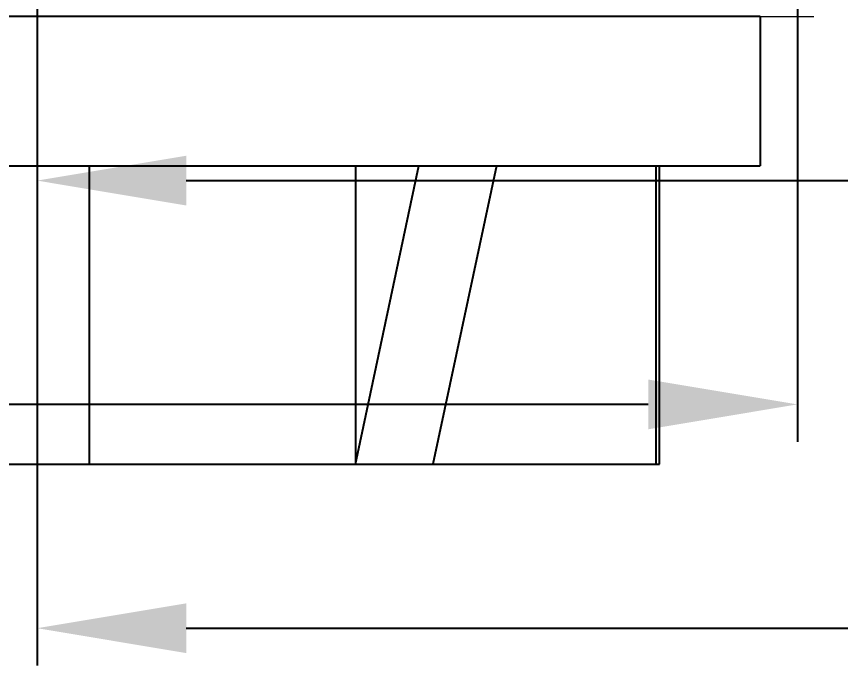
# Model space of a CAD drawing. Extents: x 10469 to 11055, y -15402 to -14985.
# Drawn here: x 10545.17 to 10572.81, y -15308.87 to -15287.12 of the extents above; entities that cross this region are included whole.
import ezdxf

# ---------------------------------------------------------------- set-up
doc = ezdxf.new("R2010")
doc.units = 0
doc.header["$MEASUREMENT"] = 0
doc.linetypes.add('HIDDEN2', pattern=[4.7625, 3.175, -1.5875])
doc.layers.get('0').update_dxf_attribs({"linetype": 'CONTINUOUS'})
doc.layers.get('DEFPOINTS').update_dxf_attribs({"linetype": 'CONTINUOUS'})
doc.layers.add('1', color=4, linetype='HIDDEN2')
doc.layers.add('DIM', color=2, linetype='CONTINUOUS')
doc.styles.get("Standard").update_dxf_attribs({"font": ''})
doc.styles.get('Standard').set_extended_font_data('Gulim')
doc.dimstyles.new('ISO-25', dxfattribs={"dimtxt": 2.5, "dimasz": 2.5, "dimexe": 1.25, "dimexo": 0.625, "dimtad": 1, "dimdec": 1, "dimtxsty": 'Standard', "dimcen": 2.5, "dimadec": 0, "dimazin": 0, "dimtfac": 1, "dimtdec": 1, "dimtmove": 0, "dimatfit": 3, "dimfxl": 1, "dimarcsym": 0})

# ---------------------------------------------------------------- blocks, each defined once
blk = doc.blocks.new('*D53')
at = {"layer": 'DEFPOINTS', "color": 0, "transparency": 16777216}
for p in [(10660.727, -15181.456), (10545.859, -15277.618), (10660.727, -15292.618)]:
    blk.add_point(p, dxfattribs=at)
at = {"layer": 'DIM', "color": 3, "lineweight": -2, "transparency": 16777216}
for p, q in [((10660.727, -15182.081), (10660.727, -15293.868)), ((10545.859, -15278.243), (10545.859, -15293.868)), ((10550.859, -15292.618), (10655.727, -15292.618))]:
    blk.add_line(p, q, dxfattribs=at)
at = {"layer": 'DIM', "color": 3, "transparency": 16777216}
for points in [[(10550.859, -15291.785), (10550.859, -15293.452), (10545.859, -15292.618)], [(10655.727, -15291.785), (10655.727, -15293.452), (10660.727, -15292.618)]]:
    blk.add_solid(points, dxfattribs=at)
at = {"layer": 'DIM', "color": 3, "transparency": 16777216, "insert": (10603.293, -15289.117), "char_height": 5, "attachment_point": 5}
blk.add_mtext('114,9', dxfattribs=at)
blk = doc.blocks.new('*D46')
at = {"layer": 'DEFPOINTS', "color": 0, "transparency": 16777216}
for p in [(10677.683, -15277.618), (10545.859, -15292.618), (10677.683, -15307.618)]:
    blk.add_point(p, dxfattribs=at)
at = {"layer": 'DIM', "color": 3, "lineweight": -2, "transparency": 16777216}
for p, q in [((10677.683, -15278.243), (10677.683, -15308.868)), ((10545.859, -15293.243), (10545.859, -15308.868)), ((10550.859, -15307.618), (10672.683, -15307.618))]:
    blk.add_line(p, q, dxfattribs=at)
at = {"layer": 'DIM', "color": 3, "transparency": 16777216}
for points in [[(10550.859, -15306.785), (10550.859, -15308.452), (10545.859, -15307.618)], [(10672.683, -15306.785), (10672.683, -15308.452), (10677.683, -15307.618)]]:
    blk.add_solid(points, dxfattribs=at)
at = {"layer": 'DIM', "color": 3, "transparency": 16777216, "insert": (10611.771, -15304.117), "char_height": 5, "attachment_point": 5}
blk.add_mtext('131,8', dxfattribs=at)
blk = doc.blocks.new('9899FF')
at = {"color": 7, "linetype": 'Continuous'}
for p, q in [((4736.13, -476.267), (4684.38, -476.267)), ((4736.13, -476.267), (4736.13, -481.267)), ((4684.38, -481.267), (4736.13, -481.267)), ((4713.63, -481.267), (4713.63, -491.267)), ((4722.557, -481.267), (4722.557, -491.267)), ((4722.557, -491.267), (4724.686, -481.267)), ((4727.284, -481.267), (4725.155, -491.267)), ((4732.63, -481.267), (4732.63, -491.267)), ((4732.758, -491.267), (4732.758, -481.267)), ((4688.63, -491.267), (4732.758, -491.267))]:
    blk.add_line(p, q, dxfattribs=at)
at = {"layer": '1', "color": 7, "linetype": 'Continuous', "lineweight": 18}
blk.add_line((4684.38, -476.267), (4737.927, -476.267), dxfattribs=at)
blk = doc.blocks.new('*D64')
at = {"layer": 'DEFPOINTS', "color": 0, "transparency": 16777216}
for p in [(10520.359, -15277.618), (10571.359, -15277.618), (10571.359, -15300.118)]:
    blk.add_point(p, dxfattribs=at)
at = {"layer": 'DIM', "color": 3, "lineweight": -2, "transparency": 16777216}
for p, q in [((10520.359, -15278.243), (10520.359, -15301.368)), ((10571.359, -15278.243), (10571.359, -15301.368)), ((10520.359, -15300.118), (10504.38, -15300.118)), ((10566.359, -15300.118), (10525.359, -15300.118))]:
    blk.add_line(p, q, dxfattribs=at)
at = {"layer": 'DIM', "color": 3, "transparency": 16777216}
for points in [[(10525.359, -15299.285), (10525.359, -15300.952), (10520.359, -15300.118)], [(10566.359, -15299.285), (10566.359, -15300.952), (10571.359, -15300.118)]]:
    blk.add_solid(points, dxfattribs=at)
at = {"layer": 'DIM', "color": 3, "transparency": 16777216, "insert": (10507.908, -15296.924), "char_height": 5, "attachment_point": 5}
blk.add_mtext('51', dxfattribs=at)

msp = doc.modelspace()

# ---------------------------------------------------------------- block references
at = {"color": 7}
msp.add_blockref('9899FF', (5833.979, -14810.852), dxfattribs=at)

# ---------------------------------------------------------------- dimensions: what is measured, and where the dimension line sits
at = {"layer": 'DIM', "color": 7}
for base, p1, p2, picture, middle in [((10660.727, -15292.618), (10545.859, -15277.618), (10660.727, -15181.456), '*D53', (10603.293, -15289.117)), ((10677.683, -15307.618), (10545.859, -15292.618), (10677.683, -15277.618), '*D46', (10611.771, -15304.117))]:
    dim = msp.add_linear_dim(base=base, p1=p1, p2=p2, dimstyle='ISO-25', override={"dimtxt": 5, "dimasz": 5, "dimcen": 5, "dimclrd": 3, "dimclre": 3, "dimclrt": 3, "dimfxl": 1.25}, dxfattribs=at)
    dim.commit()
    dim.dimension.update_dxf_attribs({"geometry": picture, "text_midpoint": middle})
dim = msp.add_linear_dim(base=(10571.359, -15300.118), p1=(10520.359, -15277.618), p2=(10571.359, -15277.618), dimstyle='ISO-25', override={"dimtxt": 5, "dimasz": 5, "dimcen": 5, "dimclrd": 3, "dimclre": 3, "dimclrt": 3, "dimfxl": 1.25}, dxfattribs=at)
dim.commit()
dim.dimension.update_dxf_attribs({"geometry": '*D64', "text_midpoint": (10507.908, -15300.118), "dimtype": 160})

doc.saveas('drawing.dxf')
